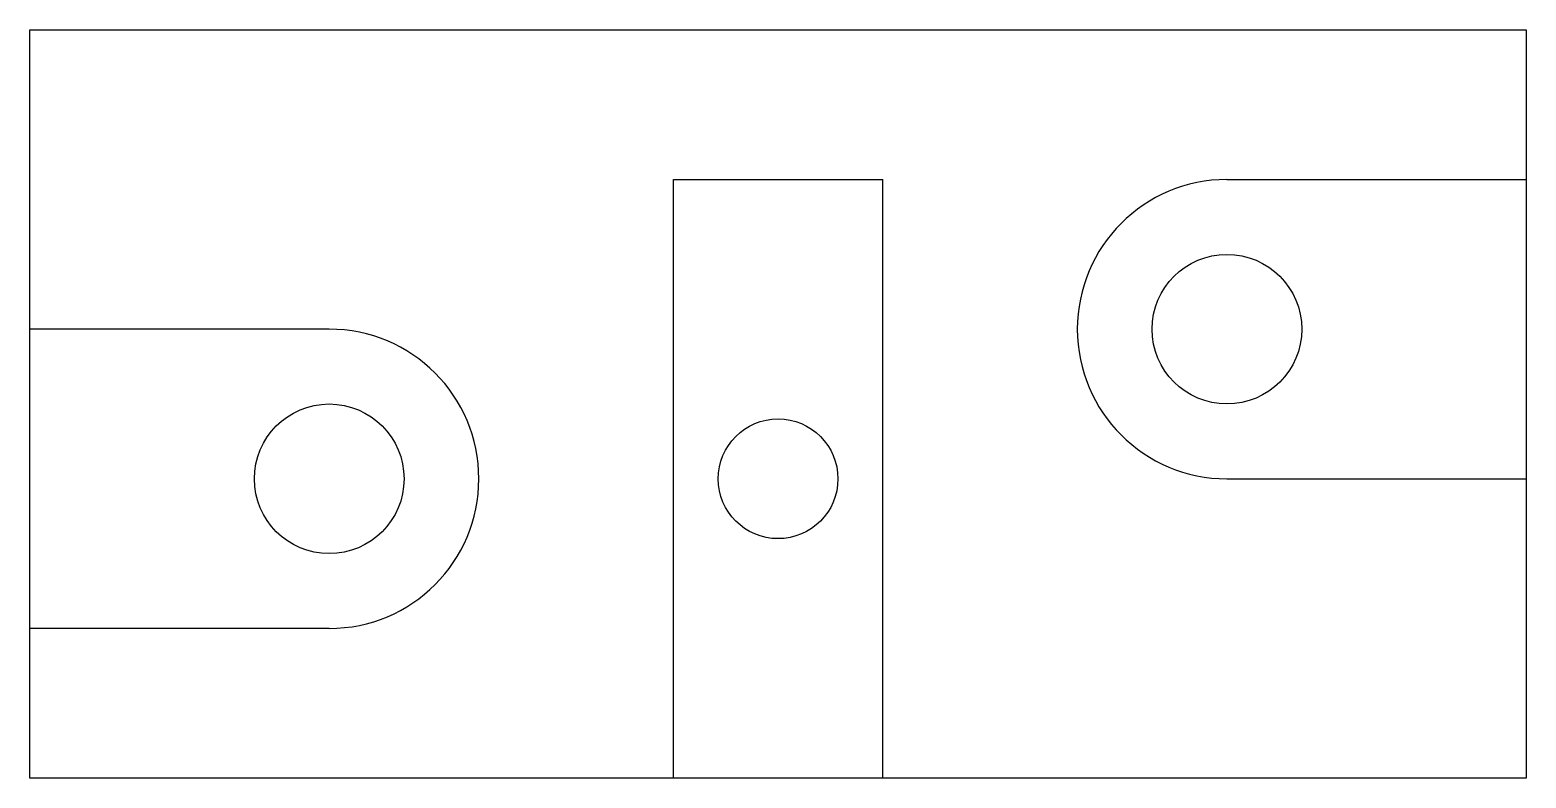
# Model space of a CAD drawing. Header units: centimetres. Extents: x 12 to 112, y -35 to 15.
import ezdxf

# ---------------------------------------------------------------- set-up
doc = ezdxf.new("R2010")
doc.units = ezdxf.units.CM
doc.header["$MEASUREMENT"] = 0

msp = doc.modelspace()

# ---------------------------------------------------------------- linework, layer by layer
for p, q in [((55.41, -34.99), (55.41, 5.01)), ((55.41, 5.01), (69.41, 5.01)), ((69.41, -34.99), (69.41, 5.01)), ((92.41, 5.01), (112.41, 5.01)), ((32.41, -4.99), (12.41, -4.99)), ((92.41, -14.99), (112.41, -14.99)), ((32.41, -24.99), (12.41, -24.99))]:
    msp.add_line(p, q)
msp.add_lwpolyline([(12.41, 15.01), (112.41, 15.01), (112.41, -34.99), (12.41, -34.99)], close=True)
for centre, radius in [((92.41, -4.99), 5), ((32.41, -14.99), 5), ((62.41, -14.99), 4)]:
    msp.add_circle(centre, radius)
for centre, start, end in [((92.41, -4.99), 90, 270), ((32.41, -14.99), 270, 90)]:
    msp.add_arc(centre, 10, start, end)

doc.saveas('drawing.dxf')
